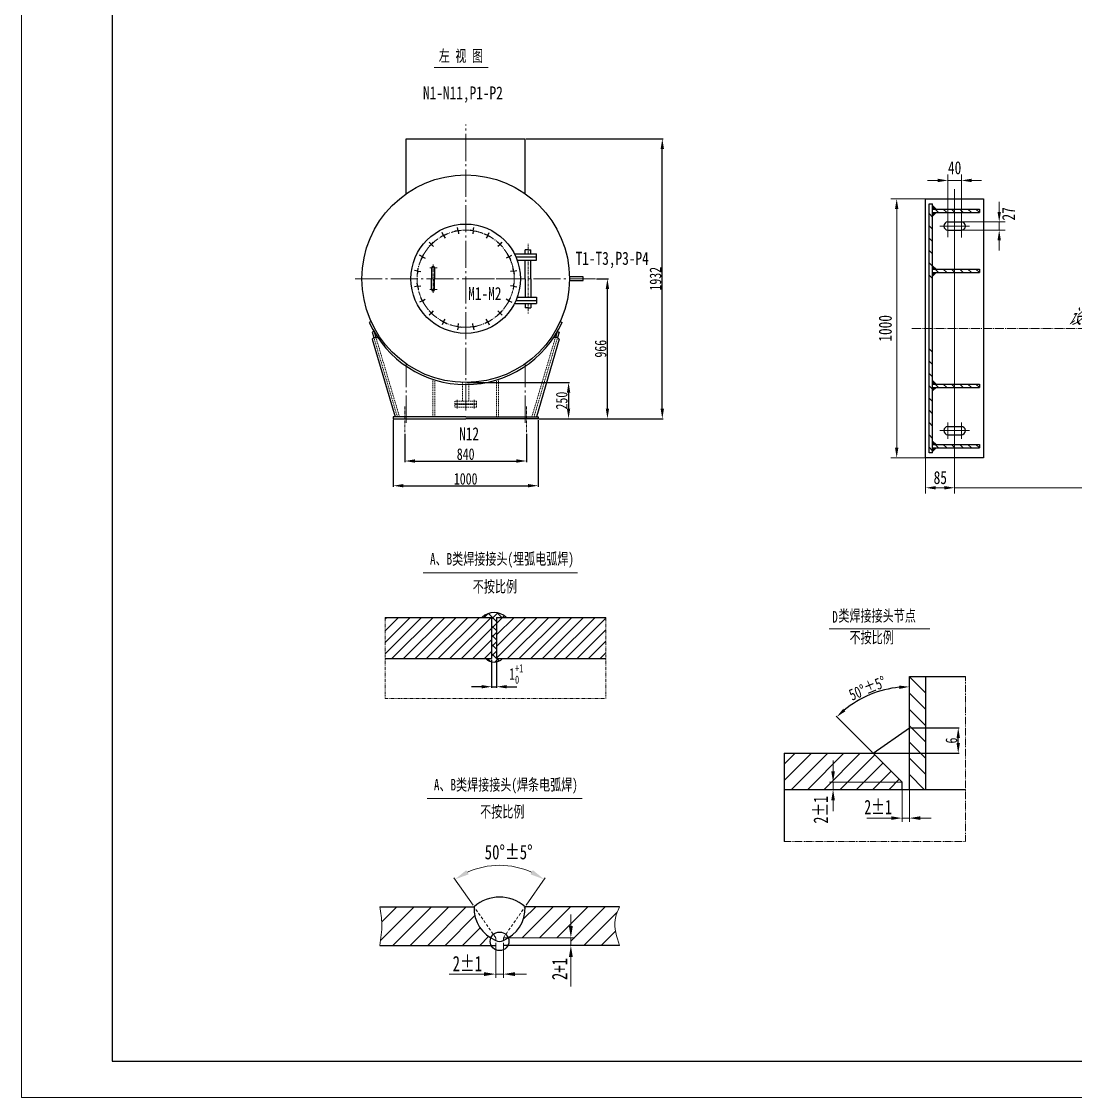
# Model space of a CAD drawing. Header units: millimetres. Extents: x -6371 to 285845, y -148652 to 1396.
# Drawn here: x 264820 to 272091, y -148652 to -141227 of the extents above; entities that cross this region are included whole.
import ezdxf
from ezdxf.enums import TextEntityAlignment as Align

# ---------------------------------------------------------------- set-up
doc = ezdxf.new("R2010")
doc.units = ezdxf.units.MM
doc.header["$LTSCALE"] = 25
doc.header["$PDMODE"] = 1
for name, pattern in [('JXX-L', [2.9499999999999997, 1.9, -0.25, 0.15, -0.25, 0.15, -0.25]), ('JXX-S', [1.7000000000000002, 0.9, -0.2, 0.1, -0.2, 0.1, -0.2]), ('XX-L', [1.25, 0.75, -0.5]), ('XX-S', [0.5, 0.3, -0.2]), ('ZXX-L', [3.28, 2.5, -0.3, 0.18, -0.3]), ('ZXX-S', [1.2699999999999998, 0.75, -0.2, 0.12, -0.2])]:
    doc.linetypes.add(name, pattern=pattern)
doc.layers.get('Defpoints').update_dxf_attribs({"linetype": 'CONTINUOUS'})
for name, color, linetype, lineweight in [('A 粗实线', 1, 'CONTINUOUS', 25), ('B 细实线', 7, 'CONTINUOUS', 15), ('C 文 字', 2, 'CONTINUOUS', 20), ('D 短中心线', 3, 'ZXX-S', 18), ('E 长中心线', 3, 'ZXX-L', 15), ('F 短虚线', 6, 'XX-S', 20), ('G 长虚线', 6, 'XX-L', 15), ('H 短双点线', 3, 'JXX-S', 18), ('I 长双点线', 3, 'JXX-L', 15), ('J 标注尺寸', 2, 'CONTINUOUS', 15)]:
    doc.layers.add(name, color=color, linetype=linetype, lineweight=lineweight)
doc.styles.add('HZTXT', font='SIMFANG.TTF', dxfattribs={"width": 0.75})
doc.styles.add('style2', font='SIMFANG.TTF', dxfattribs={"width": 0.7})
doc.styles.add('标题中文', font='SIMFANG.TTF', dxfattribs={"width": 0.7})
doc.dimstyles.new('通用标注4.0', dxfattribs={"dimtxt": 80, "dimasz": 70, "dimexe": 7, "dimexo": 7, "dimgap": 7, "dimtad": 1, "dimdec": 0, "dimzin": 0, "dimdsep": 46, "dimtxsty": 'HZTXT', "dimcen": 7, "dimadec": 0, "dimazin": 0, "dimtfac": 0.375, "dimtdec": 0, "dimtmove": 2, "dimatfit": 3, "dimfxl": 0, "dimtzin": 0, "dimarcsym": 0})

# ---------------------------------------------------------------- blocks, each defined once
blk = doc.blocks.new('*D77')
at = {"layer": 'Defpoints', "color": 0}
for p in [(267464.1347271001, -144065.9231439498), (268304.1347271001, -144065.9231439498), (268304.1347271001, -144259.7530007329)]:
    blk.add_point(p, dxfattribs=at)
at = {"layer": 'J 标注尺寸', "color": 0, "lineweight": -2}
for p, q in [((267464.1347271001, -144072.9231439498), (267464.1347271001, -144266.7530007329)), ((268304.1347271001, -144072.9231439498), (268304.1347271001, -144266.7530007329)), ((267534.1347271001, -144259.7530007329), (268234.1347271001, -144259.7530007329))]:
    blk.add_line(p, q, dxfattribs=at)
at = {"layer": 'J 标注尺寸', "color": 0}
for points in [[(267534.1347271001, -144248.0863340662), (267534.1347271001, -144271.4196673995), (267464.1347271001, -144259.7530007329)], [(268234.1347271001, -144248.0863340662), (268234.1347271001, -144271.4196673995), (268304.1347271001, -144259.7530007329)]]:
    blk.add_solid(points, dxfattribs=at)
at = {"layer": 'J 标注尺寸', "color": 0, "insert": (267884.1347271001, -144212.7530007329), "char_height": 80, "attachment_point": 5, "style": 'HZTXT'}
blk.add_mtext('840', dxfattribs=at)
blk = doc.blocks.new('*D78')
at = {"layer": 'Defpoints', "color": 0}
for p in [(267384.1347271001, -143967.9231439498), (268384.1347271001, -143967.9231439498), (268384.1347271001, -144430.2845595652)]:
    blk.add_point(p, dxfattribs=at)
at = {"layer": 'J 标注尺寸', "color": 0, "lineweight": -2}
for p, q in [((267384.1347271001, -143974.9231439498), (267384.1347271001, -144437.2845595652)), ((268384.1347271001, -143974.9231439498), (268384.1347271001, -144437.2845595652)), ((267454.1347271001, -144430.2845595652), (268314.1347271001, -144430.2845595652))]:
    blk.add_line(p, q, dxfattribs=at)
at = {"layer": 'J 标注尺寸', "color": 0}
for points in [[(267454.1347271001, -144418.6178928985), (267454.1347271001, -144441.9512262318), (267384.1347271001, -144430.2845595652)], [(268314.1347271001, -144418.6178928985), (268314.1347271001, -144441.9512262318), (268384.1347271001, -144430.2845595652)]]:
    blk.add_solid(points, dxfattribs=at)
at = {"layer": 'J 标注尺寸', "color": 0, "insert": (267884.1347271001, -144383.2845595652), "char_height": 80, "attachment_point": 5, "style": 'HZTXT'}
blk.add_mtext('1000', dxfattribs=at)
blk = doc.blocks.new('*D79')
at = {"layer": 'Defpoints', "color": 0}
for p in [(267884.1347271001, -143717.9231439498), (268384.1347271001, -143967.9231439498), (268593.9686792525, -143967.9231439498)]:
    blk.add_point(p, dxfattribs=at)
at = {"layer": 'J 标注尺寸', "color": 0, "lineweight": -2}
for p, q in [((267891.1347271001, -143717.9231439498), (268600.9686792525, -143717.9231439498)), ((268593.9686792525, -143787.9231439498), (268593.9686792525, -143897.9231439498)), ((268391.1347271001, -143967.9231439498), (268600.9686792525, -143967.9231439498))]:
    blk.add_line(p, q, dxfattribs=at)
at = {"layer": 'J 标注尺寸', "color": 0}
for points in [[(268582.3020125859, -143787.9231439498), (268605.6353459192, -143787.9231439498), (268593.9686792525, -143717.9231439498)], [(268582.3020125859, -143897.9231439498), (268605.6353459192, -143897.9231439498), (268593.9686792525, -143967.9231439498)]]:
    blk.add_solid(points, dxfattribs=at)
at = {"layer": 'J 标注尺寸', "color": 0, "insert": (268546.9686792526, -143842.9231439498), "char_height": 80, "attachment_point": 5, "rotation": 90, "style": 'HZTXT'}
blk.add_mtext('250', dxfattribs=at)
blk = doc.blocks.new('*D81')
at = {"layer": 'Defpoints', "color": 0}
for p in [(268779.1347271001, -143001.9231439498), (268862.0997974405, -143001.9231439498), (268387.1347271001, -143967.9231439498)]:
    blk.add_point(p, dxfattribs=at)
at = {"layer": 'J 标注尺寸', "color": 0, "lineweight": -2}
for p, q in [((268786.1347271001, -143001.9231439498), (268869.0997974405, -143001.9231439498)), ((268862.0997974405, -143897.9231439498), (268862.0997974405, -143071.9231439498)), ((268394.1347271001, -143967.9231439498), (268869.0997974405, -143967.9231439498))]:
    blk.add_line(p, q, dxfattribs=at)
at = {"layer": 'J 标注尺寸', "color": 0}
for points in [[(268850.4331307738, -143071.9231439498), (268873.7664641071, -143071.9231439498), (268862.0997974405, -143001.9231439498)], [(268850.4331307738, -143897.9231439498), (268873.7664641071, -143897.9231439498), (268862.0997974405, -143967.9231439498)]]:
    blk.add_solid(points, dxfattribs=at)
at = {"layer": 'J 标注尺寸', "color": 0, "insert": (268815.0997974405, -143484.9231439498), "char_height": 80, "attachment_point": 5, "rotation": 90, "style": 'HZTXT'}
blk.add_mtext('966', dxfattribs=at)
blk = doc.blocks.new('*D96')
at = {"layer": 'Defpoints', "color": 0}
for p in [(268294.1347271001, -142035.9231439498), (269240.6978207554, -142035.9231439498), (268384.1347271001, -143967.9231439498)]:
    blk.add_point(p, dxfattribs=at)
at = {"layer": 'J 标注尺寸', "color": 0, "lineweight": -2}
for p, q in [((268301.1347271001, -142035.9231439498), (269247.6978207554, -142035.9231439498)), ((269240.6978207554, -143897.9231439498), (269240.6978207554, -142105.9231439498)), ((268391.1347271001, -143967.9231439498), (269247.6978207554, -143967.9231439498))]:
    blk.add_line(p, q, dxfattribs=at)
at = {"layer": 'J 标注尺寸', "color": 0}
for points in [[(269229.0311540887, -142105.9231439498), (269252.3644874221, -142105.9231439498), (269240.6978207554, -142035.9231439498)], [(269229.0311540887, -143897.9231439498), (269252.3644874221, -143897.9231439498), (269240.6978207554, -143967.9231439498)]]:
    blk.add_solid(points, dxfattribs=at)
at = {"layer": 'J 标注尺寸', "color": 0, "insert": (269193.6978207555, -143001.9231439497), "char_height": 80, "attachment_point": 5, "rotation": 90, "style": 'HZTXT'}
blk.add_mtext('1932', dxfattribs=at)
blk = doc.blocks.new('*D106')
at = {"layer": 'Defpoints', "color": 0}
for p in [(270945.4683177908, -146101.3724381202), (271282.4931117611, -146101.3724381202), (270695.4683177776, -146276.4243226819)]:
    blk.add_point(p, dxfattribs=at)
at = {"layer": 'J 标注尺寸', "color": 0, "lineweight": -2}
for p, q in [((270952.4683177908, -146101.3724381202), (271289.4931117611, -146101.3724381202)), ((271282.4931117611, -146206.4243226819), (271282.4931117611, -146171.3724381202)), ((270702.4683177776, -146276.4243226819), (271289.4931117611, -146276.4243226819))]:
    blk.add_line(p, q, dxfattribs=at)
at = {"layer": 'J 标注尺寸', "color": 0}
for points in [[(271270.8264450944, -146171.3724381202), (271294.1597784278, -146171.3724381202), (271282.4931117611, -146101.3724381202)], [(271270.8264450944, -146206.4243226819), (271294.1597784278, -146206.4243226819), (271282.4931117611, -146276.4243226819)]]:
    blk.add_solid(points, dxfattribs=at)
at = {"layer": 'J 标注尺寸', "color": 0, "insert": (271235.4931117612, -146188.898380401), "char_height": 80, "attachment_point": 5, "rotation": 90, "style": 'HZTXT'}
blk.add_mtext('6', dxfattribs=at)
blk = doc.blocks.new('*D107')
at = {"layer": 'Defpoints', "color": 0}
for p in [(270762.0435023224, -145841.873591998), (270945.4683177908, -145861.3221196351), (270695.4683177776, -146276.4243226819), (270895.4683177882, -146476.4243226925), (270945.4683177908, -146526.4243226952)]:
    blk.add_point(p, dxfattribs=at)
at = {"layer": 'J 标注尺寸', "color": 0, "lineweight": -2}
for p, q in [((270945.4683177908, -145854.3221196352), (270945.4683177908, -145810.7252569221)), ((270690.5185703093, -146271.4745752136), (270439.3926550938, -146020.3486599982))]:
    blk.add_line(p, q, dxfattribs=at)
blk.add_arc((270945.4683177908, -146526.4243226952), 708.6990657730685, 95.66155213860209, 129.3384478613986, dxfattribs=at)
at = {"layer": 'J 标注尺寸', "color": 0}
for points in [[(270874.9775619236, -145809.529865023), (270876.1299081113, -145832.8347259474), (270945.4683177908, -145817.7252569221)], [(270504.0560702512, -145986.9527557933), (270488.3918768604, -145969.6588987954), (270444.3424025621, -146025.2984074665)]]:
    blk.add_solid(points, dxfattribs=at)
at = {"layer": 'J 标注尺寸', "color": 0, "insert": (270656.2748054657, -145828.2494230895), "char_height": 80, "attachment_point": 5, "rotation": 22.500000000000004, "style": 'HZTXT'}
blk.add_mtext('{\\f仿宋_GB2312|b0|i0|c134|p49;50°±5°}', dxfattribs=at)
blk = doc.blocks.new('*D108')
at = {"layer": 'Defpoints', "color": 0}
for p in [(268063.3403363957, -145623.6789377446), (268097.4736697306, -145623.6789377446), (268097.4736697306, -145817.3736497879)]:
    blk.add_point(p, dxfattribs=at)
at = {"layer": 'J 标注尺寸', "color": 0, "lineweight": -2}
for p, q in [((268063.3403363957, -145630.6789377446), (268063.3403363957, -145824.3736497879)), ((268097.4736697306, -145630.6789377446), (268097.4736697306, -145824.3736497879)), ((267993.3403363957, -145817.3736497879), (267923.3403363957, -145817.3736497879)), ((268063.3403363957, -145817.3736497879), (268097.4736697306, -145817.3736497879)), ((268167.4736697306, -145817.3736497879), (268237.4736697306, -145817.3736497879))]:
    blk.add_line(p, q, dxfattribs=at)
at = {"layer": 'J 标注尺寸', "color": 0}
for points in [[(267993.3403363957, -145805.7069831212), (267993.3403363957, -145829.0403164545), (268063.3403363957, -145817.3736497879)], [(268167.4736697306, -145805.7069831212), (268167.4736697306, -145829.0403164545), (268097.4736697306, -145817.3736497879)]]:
    blk.add_solid(points, dxfattribs=at)
at = {"layer": 'J 标注尺寸', "color": 0, "insert": (268232.6245841553, -145729.3342091891), "char_height": 80, "attachment_point": 5, "style": 'HZTXT'}
blk.add_mtext('\\A1;1{\\H0.7x;\\S+1^ 0;}', dxfattribs=at)

msp = doc.modelspace()

# ---------------------------------------------------------------- hatches: boundary and pattern name
at = {"layer": 'B 细实线'}
h = msp.add_hatch(dxfattribs=at)
h.set_pattern_fill('ANSI37', color=256, scale=14.22222222289247, style=0)
h.set_pattern_definition([(45, (232215.2997904322, -141350.35767688), (-31.92979954308395, 31.92979954308397), []), (135, (232215.2997904322, -141350.35767688), (-31.92979954308397, -31.92979954308395), [])])
h.paths.add_polyline_path([(268097.4736697306, -145339.2344932868), (268162.8618080723, -145339.2344932868, 0.4139641508006465), (267997.9521980544, -145339.2344932868), (268063.3403363957, -145339.2344932868), (268063.3403363957, -145623.6789377446), (268022.1308515949, -145623.6789377446, 0.4032903757091589), (268138.6831545314, -145623.6789377446), (268097.4736697306, -145623.6789377446)])
h = msp.add_hatch(dxfattribs=at)
h.set_pattern_fill('ANSI31', color=256, scale=17.77777777861559, style=0)
h.set_pattern_definition([(45, (232215.2997904322, -141350.35767688), (-39.91224942885495, 39.91224942885495), [])])
h.paths.add_polyline_path([(268063.3403363957, -145623.6789377446), (268063.3403363957, -145339.2344932868), (267327.5824225891, -145339.2344932868), (267327.5824225891, -145623.6789377446)])
h.paths.add_polyline_path([(268097.4736697306, -145339.2344932868), (268097.4736697306, -145623.6789377446), (268852.0534184672, -145623.6789377446), (268852.0534184672, -145339.2344932868)])
at = {"layer": 'J 标注尺寸'}
h = msp.add_hatch(dxfattribs=at)
h.set_pattern_fill('ANSI31', color=256, scale=3.571428571617646, angle=90, style=0)
h.set_pattern_definition([(135, (189823.7964341738, -266684.3995360992), (-56.12660075965361, -56.1266007596536), [])])
h.paths.add_polyline_path([(271057.9683177967, -145747.0189082615), (270945.4683177908, -145747.0189082615), (270945.4683177908, -146526.4243226952), (271057.9683177967, -146526.4243226952)])
h = msp.add_hatch(dxfattribs=at)
h.set_pattern_fill('ANSI31', color=256, scale=3.571428571617646, style=0)
h.set_pattern_definition([(45, (189823.7964341738, -266684.3995360992), (-56.1266007596536, 56.1266007596536), [])])
h.paths.add_polyline_path([(270082.0497908026, -146276.4243226819), (270082.0497908026, -146526.4243226952), (270419.1264518061, -146526.4243226952), (270419.1264518061, -146476.4243226925), (270895.4683177882, -146476.4243226925), (270695.4683177776, -146276.4243226819)])
h.paths.add_polyline_path([(270895.4683177882, -146526.4243226952), (270895.4683177882, -146476.4243226925), (270419.1264518061, -146476.4243226925), (270419.1264518061, -146526.4243226952)])
h = msp.add_hatch(dxfattribs=at)
h.set_pattern_fill('ANSI31', color=256, scale=4.166666666863446, style=0)
h.set_pattern_definition([(44.99999999999739, (186683.0267938385, -257398.2447455432), (-59.86837414328841, 59.86837414328298), [])])
edge = h.paths.add_edge_path()
edge.add_ellipse((268117.8843318556, -147574.4474725892), major_axis=(45.45044649188929, 45.45044649188932), ratio=0.9999999999999668, start_angle=134.999999999999, end_angle=161.1529425672962, ccw=False)
edge.add_ellipse((268117.8843318556, -147574.4474725892), major_axis=(-45.45044649188978, 45.45044649188978), ratio=0.9999999999999775, start_angle=23.989663141269887, end_angle=45.00000000000068, ccw=False)
edge.add_ellipse((268183.2984937672, -147344.884163468), major_axis=(170.8495369574676, 170.8495369574676), ratio=0.999999999999961, start_angle=132.919350547365, end_angle=193.7298607532764, ccw=False)
edge.add_line((267941.8400570292, -147336.1119411079), (267291.2176651498, -147336.1119411079))
edge.add_spline(control_points=[(267291.2176651498, -147336.1119411079), (267297.9543106588, -147376.2820569553), (267312.8356839693, -147465.0185785733), (267298.8643300384, -147554.050517243), (267291.2176651498, -147602.7786077872)], knot_values=[0, 0, 0, 0, 4.553085131909655, 10.0578484456397, 10.0578484456397, 10.0578484456397, 10.0578484456397], degree=3, periodic=0)
edge.add_line((267291.2176651498, -147602.7786077872), (268060.1882925546, -147602.7786077872))
edge = h.paths.add_edge_path()
edge.add_line((268609.839764447, -147549.4452744513), (268609.839764447, -147602.7786077872))
edge.add_line((268609.839764447, -147602.7786077872), (268636.5064311149, -147602.7786077872))
edge.add_line((268636.5064311151, -147602.7786077872), (268944.5509985613, -147602.7786077872))
edge.add_spline(control_points=[(268944.5509985613, -147602.7786077872), (268925.5237650365, -147542.9748855002), (268896.5383675105, -147451.872063761), (268932.27380471, -147365.7126823076), (268944.5509985613, -147336.1119411079)], knot_values=[0, 0, 0, 0, 6.737565344485811, 10.26376270678672, 10.26376270678672, 10.26376270678672, 10.26376270678672], degree=3, periodic=0)
edge.add_line((268944.5509985613, -147336.1119411079), (268293.928606682, -147336.1119411079))
edge.add_ellipse((268052.4701699437, -147344.884163468), major_axis=(170.8495369574706, 170.8495369574706), ratio=0.9999999999999718, start_angle=257.1528708974329, end_angle=317.0806494526331, ccw=False)
edge.add_line((268181.0543074973, -147549.4452744513), (268609.8397644471, -147549.4452744513))

# ---------------------------------------------------------------- linework, layer by layer
at = {"layer": 'A 粗实线'}
for p, q in [((267474.1347271001, -142414.9342173081), (267474.1347271001, -142035.9231439498)), ((267474.1347271001, -142035.9231439498), (268294.1347271001, -142035.9231439498)), ((268294.1347271001, -142414.9342173081), (268294.1347271001, -142035.9231439498)), ((271057.7588607909, -144237.8551950594), (271057.7588607909, -142450.6462590592)), ((271057.7588607909, -142450.6462590592), (271457.7608607908, -142450.6462590592)), ((271457.7608607908, -142450.6462590592), (271457.7608607908, -144237.8551950594)), ((271081.2884706259, -144202.5609267919), (271081.2884706259, -142485.940576155)), ((271081.2884706259, -142485.940576155), (271105.2884706259, -142485.940576155)), ((271105.2884706259, -144202.5609267919), (271105.2884706259, -142485.940576155)), ((271105.2884706259, -142497.2348932508), (271129.2884706257, -142521.2348932507)), ((271105.2884706259, -142503.2348932508), (271123.2884706257, -142521.2348932507)), ((271105.2884706259, -142509.2348932507), (271117.2884706259, -142521.2348932507)), ((271105.2884706259, -142515.2348932508), (271111.2884706259, -142521.2348932507)), ((271105.2884706259, -142521.2348932507), (271429.5253680517, -142521.2348932507)), ((271105.2884706259, -142545.2348932508), (271429.5253680517, -142545.2348932508)), ((271105.2884706259, -142569.2348932507), (271129.2884706257, -142545.2348932508)), ((271105.2884706259, -142551.2348932507), (271111.2884706259, -142545.2348932508)), ((271105.2884706259, -142557.2348932508), (271117.2884706259, -142545.2348932508)), ((271105.2884706259, -142563.2348932508), (271123.2884706257, -142545.2348932508)), ((271429.5253680517, -142521.2348932507), (271429.5253680517, -142545.2348932508)), ((271211.3596287908, -142610.41170632), (271304.1600927909, -142610.41170632)), ((267732.0479096874, -142703.4359583467), (267712.5402935718, -142713.3755852165)), ((267732.0479096874, -142703.4359583467), (267722.1082828176, -142683.9283422311)), ((267732.0479096874, -142703.4359583467), (267751.5555258029, -142693.4963314768)), ((267732.0479096874, -142703.4359583467), (267741.9875365572, -142722.9435744622)), ((267831.7291813117, -142671.0475498504), (267810.1048222671, -142674.4725118551)), ((267831.7291813117, -142671.0475498504), (267828.304219307, -142649.4231908058)), ((267831.7291813117, -142671.0475498504), (267853.3535403563, -142667.6225878458)), ((267831.7291813117, -142671.0475498504), (267835.1541433163, -142692.671908895)), ((267936.5402728886, -142671.0475498504), (267914.915913844, -142667.6225878458)), ((267936.5402728886, -142671.0475498504), (267933.115310884, -142692.671908895)), ((267936.5402728886, -142671.0475498504), (267939.9652348933, -142649.4231908058)), ((267936.5402728886, -142671.0475498504), (267958.1646319332, -142674.4725118551)), ((268036.2215445129, -142703.4359583467), (268016.7139283973, -142693.4963314768)), ((268036.2215445129, -142703.4359583467), (268026.2819176431, -142722.9435744622)), ((268036.2215445129, -142703.4359583467), (268046.1611713827, -142683.9283422311)), ((268036.2215445129, -142703.4359583467), (268055.7291606285, -142713.3755852165)), ((271211.3596287908, -142666.8826917985), (271304.1600927909, -142666.8826917985)), ((267647.2539554026, -142765.0423722523), (267631.7726235991, -142749.5610404488)), ((267647.2539554026, -142765.0423722523), (267631.7726235991, -142780.5237040558)), ((267647.2539554026, -142765.0423722523), (267662.7352872062, -142749.5610404488)), ((267647.2539554026, -142765.0423722523), (267662.7352872062, -142780.5237040558)), ((268121.0154987976, -142765.0423722523), (268105.5341669941, -142749.5610404488)), ((268121.0154987976, -142765.0423722523), (268105.5341669941, -142780.5237040558)), ((268121.0154987976, -142765.0423722523), (268136.4968306012, -142749.5610404488)), ((268121.0154987976, -142765.0423722523), (268136.4968306012, -142780.5237040558)), ((267585.6475414971, -142849.836326537), (267566.1399253815, -142839.8966996672)), ((267585.6475414971, -142849.836326537), (267575.7079146272, -142869.3439426526)), ((267585.6475414971, -142849.836326537), (267595.5871683669, -142830.3287104215)), ((267585.6475414971, -142849.836326537), (267605.1551576126, -142859.7759534069)), ((268182.6219127032, -142849.836326537), (268163.1142965877, -142859.7759534069)), ((268182.6219127032, -142849.836326537), (268172.6822858334, -142830.3287104215)), ((268182.6219127032, -142849.836326537), (268202.1295288188, -142839.8966996672)), ((268182.6219127032, -142849.836326537), (268192.5615395731, -142869.3439426526)), ((268220.1737873298, -142829.9231439498), (268372.1347271001, -142829.9231439498)), ((268230.5539095944, -142851.9231439498), (268372.1347271001, -142851.9231439498)), ((268294.1347271001, -142829.9231439498), (268294.1347271001, -142802.0449131361)), ((268314.1347271001, -142802.0449131361), (268294.1347271001, -142802.0449131361)), ((268314.1347271001, -142802.0449131361), (268334.1347271001, -142802.0449131361)), ((268334.1347271001, -142829.9231439498), (268334.1347271001, -142802.0449131361)), ((268372.1347271001, -142873.9231439498), (268372.1347271001, -142829.9231439498)), ((267553.2591330008, -142949.5175981613), (267556.6840950054, -142927.8932391167)), ((267649.1347271001, -142926.9231439498), (267649.1347271001, -143001.9231439498)), ((267669.1347271001, -142926.9231439498), (267669.1347271001, -143001.9231439498)), ((268215.0103211995, -142949.5175981613), (268211.5853591948, -142927.8932391167)), ((268239.271672517, -142873.9231439498), (268372.1347271001, -142873.9231439498)), ((268294.1347271001, -143001.9231439498), (268294.1347271001, -142873.9231439498)), ((268334.1347271001, -143001.9231439498), (268334.1347271001, -142873.9231439498)), ((271105.2884706259, -142911.8721826765), (271129.2884706257, -142935.8721826766)), ((271105.2884706259, -142917.8721826765), (271123.2884706257, -142935.8721826766)), ((271105.2884706259, -142923.8721826766), (271117.2884706259, -142935.8721826766)), ((271105.2884706259, -142929.8721826765), (271111.2884706259, -142935.8721826766)), ((267553.2591330008, -142949.5175981613), (267531.6347739562, -142946.0926361567)), ((267553.2591330008, -142949.5175981613), (267549.8341709962, -142971.1419572059)), ((267553.2591330008, -142949.5175981613), (267574.8834920454, -142952.942560166)), ((267649.1347271001, -143076.9231439498), (267649.1347271001, -143001.9231439498)), ((267669.1347271001, -143076.9231439498), (267669.1347271001, -143001.9231439498)), ((268215.0103211995, -142949.5175981613), (268193.3859621549, -142952.942560166)), ((268215.0103211995, -142949.5175981613), (268236.6346802441, -142946.0926361567)), ((268215.0103211995, -142949.5175981613), (268218.4352832041, -142971.1419572059)), ((268294.1347271001, -143001.9231439498), (268294.1347271001, -143129.9231439498)), ((268334.1347271001, -143001.9231439498), (268334.1347271001, -143129.9231439498)), ((271105.2884706259, -142935.8721826766), (271429.5253680517, -142935.8721826766)), ((271105.2884706259, -142959.8721826765), (271429.5253680517, -142959.8721826765)), ((271105.2884706259, -142983.8721826766), (271129.2884706257, -142959.8721826765)), ((271105.2884706259, -142977.8721826765), (271123.2884706257, -142959.8721826765)), ((271105.2884706259, -142971.8721826765), (271117.2884706259, -142959.8721826765)), ((271105.2884706259, -142965.8721826766), (271111.2884706259, -142959.8721826765)), ((271429.5253680517, -142935.8721826766), (271429.5253680517, -142959.8721826765)), ((267553.2591330008, -143054.3286897383), (267531.6347739562, -143057.7536517429)), ((267553.2591330008, -143054.3286897383), (267549.8341709962, -143032.7043306937)), ((267553.2591330008, -143054.3286897383), (267574.8834920454, -143050.9037277336)), ((267553.2591330008, -143054.3286897383), (267556.6840950054, -143075.9530487829)), ((268215.0103211995, -143054.3286897383), (268193.3859621549, -143050.9037277336)), ((268215.0103211995, -143054.3286897383), (268211.5853591948, -143075.9530487829)), ((268215.0103211995, -143054.3286897383), (268218.4352832041, -143032.7043306937)), ((268215.0103211995, -143054.3286897383), (268236.6346802441, -143057.7536517429)), ((267585.6475414971, -143154.0099613625), (267575.7079146272, -143134.502345247)), ((267585.6475414971, -143154.0099613625), (267605.1551576126, -143144.0703344927)), ((268182.6219127032, -143154.0099613625), (268163.1142965877, -143144.0703344927)), ((268182.6219127032, -143154.0099613625), (268192.5615395731, -143134.502345247)), ((268230.5539095944, -143151.9231439498), (268372.1347271001, -143151.9231439498)), ((268239.271672517, -143129.9231439498), (268372.1347271001, -143129.9231439498)), ((268372.1347271001, -143129.9231439498), (268372.1347271001, -143173.9231439498)), ((267585.6475414971, -143154.0099613625), (267566.1399253815, -143163.9495882324)), ((267585.6475414971, -143154.0099613625), (267595.5871683669, -143173.5175774781)), ((267647.2539554026, -143238.8039156473), (267631.7726235991, -143223.3225838438)), ((267647.2539554026, -143238.8039156473), (267662.7352872062, -143223.3225838438)), ((268121.0154987976, -143238.8039156473), (268105.5341669941, -143223.3225838438)), ((268121.0154987976, -143238.8039156473), (268136.4968306012, -143223.3225838438)), ((268182.6219127032, -143154.0099613625), (268172.6822858334, -143173.5175774781)), ((268182.6219127032, -143154.0099613625), (268202.1295288188, -143163.9495882324)), ((268220.1737873298, -143173.9231439498), (268372.1347271001, -143173.9231439498)), ((268294.1347271001, -143173.9231439498), (268294.1347271001, -143201.8013747635)), ((268314.1347271001, -143201.8013747635), (268294.1347271001, -143201.8013747635)), ((268314.1347271001, -143201.8013747635), (268334.1347271001, -143201.8013747635)), ((268334.1347271001, -143173.9231439498), (268334.1347271001, -143201.8013747635)), ((267231.9919663408, -143297.5002397965), (267219.2405715773, -143303.2796802181)), ((267647.2539554026, -143238.8039156473), (267631.7726235991, -143254.2852474508)), ((267647.2539554026, -143238.8039156473), (267662.7352872062, -143254.2852474508)), ((267732.0479096874, -143300.4103295529), (267712.5402935718, -143290.4707026831)), ((267732.0479096874, -143300.4103295529), (267722.1082828176, -143319.9179456685)), ((267732.0479096874, -143300.4103295529), (267741.9875365572, -143280.9027134374)), ((267732.0479096874, -143300.4103295529), (267751.5555258029, -143310.3499564227)), ((268036.2215445129, -143300.4103295529), (268016.7139283973, -143310.3499564227)), ((268036.2215445129, -143300.4103295529), (268026.2819176431, -143280.9027134374)), ((268036.2215445129, -143300.4103295529), (268055.7291606285, -143290.4707026831)), ((268036.2215445129, -143300.4103295529), (268046.1611713827, -143319.9179456685)), ((268121.0154987976, -143238.8039156473), (268105.5341669941, -143254.2852474508)), ((268121.0154987976, -143238.8039156473), (268136.4968306012, -143254.2852474508)), ((268536.2774878595, -143297.5002397965), (268549.028882623, -143303.2796802181)), ((267251.9361823375, -143366.9231439498), (267238.6266211103, -143371.2654451759)), ((267238.6266211103, -143371.2654451759), (267250.2368304577, -143406.8518276315)), ((267251.9361823375, -143366.9231439498), (267264.963086016, -143406.8518276315)), ((267831.7291813117, -143332.7987380492), (267810.1048222671, -143329.3737760445)), ((267831.7291813117, -143332.7987380492), (267828.304219307, -143354.4230970938)), ((267831.7291813117, -143332.7987380492), (267835.1541433163, -143311.1743790046)), ((267831.7291813117, -143332.7987380492), (267853.3535403563, -143336.2237000538)), ((267936.5402728886, -143332.7987380492), (267914.9159138441, -143336.2237000538)), ((267936.5402728886, -143332.7987380492), (267933.115310884, -143311.1743790046)), ((267936.5402728886, -143332.7987380492), (267958.1646319332, -143329.3737760445)), ((267936.5402728886, -143332.7987380492), (267939.9652348933, -143354.4230970938)), ((268516.3332718628, -143366.9231439498), (268503.3063681843, -143406.8518276315)), ((268516.3332718628, -143366.9231439498), (268529.64283309, -143371.2654451759)), ((268529.64283309, -143371.2654451759), (268518.0326237426, -143406.8518276315)), ((267250.2368304577, -143406.8518276315), (267238.3400688239, -143418.7485892653)), ((267238.3400688239, -143418.7485892653), (267396.6303405867, -143953.9231439498)), ((267250.2368304577, -143406.8518276315), (267276.7363725322, -143406.8518276315)), ((268529.9293853763, -143418.7485892653), (268371.6391136136, -143953.9231439498)), ((268518.0326237426, -143406.8518276315), (268491.5330816681, -143406.8518276315)), ((268518.0326237426, -143406.8518276315), (268529.9293853763, -143418.7485892653)), ((271105.2884706259, -143704.6292226138), (271129.2884706257, -143728.6292226138)), ((271105.2884706259, -143710.6292226138), (271123.2884706257, -143728.6292226138)), ((271105.2884706259, -143716.6292226137), (271117.2884706259, -143728.6292226138)), ((271105.2884706259, -143722.6292226138), (271111.2884706259, -143728.6292226138)), ((271105.2884706259, -143728.6292226138), (271429.5253680517, -143728.6292226138)), ((271429.5253680517, -143728.6292226138), (271429.5253680517, -143752.6292226138)), ((271105.2884706259, -143752.6292226138), (271429.5253680517, -143752.6292226138)), ((271105.2884706259, -143776.6292226137), (271129.2884706257, -143752.6292226138)), ((271105.2884706259, -143770.6292226138), (271123.2884706257, -143752.6292226138)), ((271105.2884706259, -143764.6292226138), (271117.2884706259, -143752.6292226138)), ((271105.2884706259, -143758.6292226138), (271111.2884706259, -143752.6292226138)), ((267928.1347271001, -143864.9231439497), (267928.1347271001, -143867.9231439497)), ((267884.1347271001, -143953.9231439498), (267384.1347271001, -143953.9231439498)), ((267384.1347271001, -143953.9231439498), (267384.1347271001, -143967.9231439498)), ((267384.1347271001, -143967.9231439498), (267884.1347271001, -143967.9231439498)), ((267884.1347271001, -143953.9231439498), (268384.1347271001, -143953.9231439498)), ((268384.1347271001, -143967.9231439498), (267884.1347271001, -143967.9231439498)), ((268384.1347271001, -143953.9231439498), (268384.1347271001, -143967.9231439498)), ((271211.3596287908, -144021.6188599768), (271304.1600927909, -144021.6188599768)), ((271211.3596287908, -144078.0896501418), (271304.1600927909, -144078.0896501418)), ((271105.2884706259, -144121.8548438878), (271129.2884706257, -144145.8548438876)), ((271105.2884706259, -144127.8548438876), (271123.2884706257, -144145.8548438876)), ((271105.2884706259, -144133.8548438876), (271117.2884706259, -144145.8548438876)), ((271105.2884706259, -144139.8548438878), (271111.2884706259, -144145.8548438876)), ((271105.2884706259, -144145.8548438876), (271429.5253680517, -144145.8548438876)), ((271105.2884706259, -144169.8548438878), (271429.5253680517, -144169.8548438878)), ((271105.2884706259, -144193.8548438876), (271129.2884706257, -144169.8548438878)), ((271105.2884706259, -144187.8548438876), (271123.2884706257, -144169.8548438878)), ((271105.2884706259, -144181.8548438878), (271117.2884706259, -144169.8548438878)), ((271105.2884706259, -144175.8548438876), (271111.2884706259, -144169.8548438878)), ((271429.5253680517, -144145.8548438876), (271429.5253680517, -144169.8548438878)), ((271457.7608607908, -144237.8551950594), (271057.7588607909, -144237.8551950594)), ((271105.2884706259, -144202.5609267919), (271081.2884706259, -144202.5609267919)), ((267327.5824225891, -145339.2344932868), (268063.3403363957, -145339.2344932868)), ((268063.3403363957, -145339.2344932868), (268063.3403363957, -145623.6789377446)), ((268097.4736697306, -145339.2344932868), (268852.053418467, -145339.2344932868)), ((268097.4736697306, -145339.2344932868), (268097.4736697306, -145623.6789377446)), ((267327.5824225891, -145623.6789377446), (268063.3403363957, -145623.6789377446)), ((268097.4736697306, -145623.6789377446), (268852.053418467, -145623.6789377446)), ((270945.4683177908, -145747.0189082615), (271332.0547953725, -145747.0189082615)), ((270945.4683177908, -146526.4243226952), (270945.4683177908, -145747.0189082615)), ((271057.9683177967, -146526.4243226952), (271057.9683177967, -145747.0189082615)), ((270695.4683177776, -146276.4243226819), (270945.4683177908, -146101.3724381202)), ((270082.0497908026, -146276.4243226819), (270082.0497908026, -146885.9474052711)), ((270082.0497908026, -146276.4243226819), (270695.4683177776, -146276.4243226819)), ((270895.468317788, -146476.4243226925), (270695.4683177776, -146276.4243226819)), ((270895.468317788, -146526.4243226952), (270895.468317788, -146476.4243226925)), ((270082.0497908026, -146526.4243226952), (270945.4683177908, -146526.4243226952)), ((270945.4683177908, -146526.4243226952), (271332.0547953725, -146526.4243226952)), ((267291.2176651497, -147336.111941108), (267941.8400570289, -147336.111941108)), ((268944.5509985611, -147336.111941108), (268293.9286066818, -147336.111941108)), ((267291.2176651497, -147602.7786077872), (268091.2176651875, -147602.7786077872)), ((268944.5509985611, -147602.7786077872), (268144.5509985234, -147602.7786077872))]:
    msp.add_line(p, q, dxfattribs=at)
at = {"layer": 'A 粗实线', "color": 5}
msp.add_lwpolyline([(265444.6125622056, -148401.9368192211), (285594.6125622056, -148401.9368192211), (285594.6125622056, -134051.9368192211), (265444.6125622056, -134051.9368192211)], close=True, dxfattribs=at)
at = {"layer": 'A 粗实线'}
msp.add_lwpolyline([(268600.1347271001, -143014.1988624667), (268694.1139479849, -143014.1988624667), (268694.1139479849, -142989.6474254329), (268600.1347271001, -142989.6474254329)], close=True, dxfattribs=at)
for radius in [716, 377.4999999999986]:
    msp.add_circle((267884.1347271001, -143001.9231439498), radius, dxfattribs=at)
for centre, radius, start, end in [((271211.3596287908, -142638.6471990594), 28.23543475556946, 90, 270), ((271304.1600927909, -142638.6471990594), 28.23543475556946, 270, 90), ((267659.1347271001, -142926.9231439498), 10, 0, 180), ((267659.1347271001, -143076.9231439498), 10, 180, 0), ((267884.1347271001, -143001.9231439498), 730.0000000000036, 204.3819284898781, 270), ((267884.1347271001, -143001.9231439498), 730.0000000000035, 270, 335.6180715101219), ((271211.3596287908, -144049.8542550593), 28.23543475556946, 90, 270), ((271304.1600927909, -144049.8542550593), 28.23543475556946, 270, 90), ((268080.4070030632, -145421.7595483293), 116.6583883774651, 45.02439710137926, 134.9756028986207), ((268080.4070030632, -145563.1791850913), 84.00196367381938, 226.0725077899328, 313.9274922100672)]:
    msp.add_arc(centre, radius, start, end, dxfattribs=at)
for centre, major_axis, ratio, start_param, end_param in [((268117.8843318556, -147533.3667229166), (186.9505758824185, 186.9505758824185), 1, 0.05675804782506155, 1.514038278969835), ((268183.2984937672, -147344.884163468), (-170.8495369574707, 170.8495369574707), 0.9999999999999628, 0.7490839798699334, 1.965207304896689), ((268052.4701699437, -147344.884163468), (170.8495369574708, 170.8495369574707), 0.9999999999999628, 4.317978002282898, 5.534101327309653), ((268117.8843318556, -147574.4474725892), (45.45044649189034, 45.45044649189034), 0.9999999999999692, 5.497787143782123, 11.78097245096171), ((268117.8843318556, -147513.8213168902), (42.86916581204468, 42.86916581204468), 1, 3.471554545102411, 4.382427088872072)]:
    msp.add_ellipse(centre, major_axis=major_axis, ratio=ratio, start_param=start_param, end_param=end_param, dxfattribs=at)
at = {"layer": 'B 细实线'}
for p, q in [((267667.5256556212, -141544.0489820759), (268039.5964704289, -141544.0489820759)), ((271141.3592787907, -142323.5834891754), (271071.3589287908, -142323.5834891754)), ((271211.3596287908, -142481.1144258466), (271211.3596287908, -142283.5832891754)), ((271304.1600927909, -142323.5834891754), (271211.3596287908, -142323.5834891754)), ((271304.1600927909, -142476.6769609206), (271304.1600927909, -142283.5832891754)), ((271374.160442791, -142323.5834891754), (271444.1607927909, -142323.5834891754)), ((271257.7598607909, -142382.7099492713), (271257.7598607909, -144321.0845520285)), ((271057.7588607909, -142450.6462590592), (270817.8619208087, -142450.6462590592)), ((271211.3596287908, -142715.7908718937), (271211.3596287908, -142481.1144258466)), ((271304.1600927909, -142717.9887686415), (271304.1600927909, -142476.6769609206)), ((271565.220858404, -142540.4113563202), (271565.220858404, -142470.4110063201)), ((270857.8621208089, -142520.6466090593), (270857.8621208089, -144167.8548450594)), ((271081.2884706259, -142552.0770396481), (271105.2884706259, -142576.0840123385)), ((271122.8982826814, -142521.2348932507), (271146.8913099911, -142545.2348932508)), ((271203.4515000759, -142545.2348932508), (271179.4589170458, -142521.2350885641)), ((271236.0193560965, -142521.2348932507), (271260.0121343816, -142545.2348932508)), ((271316.5725734323, -142545.2348932508), (271292.5797951474, -142521.2348932507)), ((271349.140234198, -142521.2350885641), (271373.1330661788, -142545.2348932508)), ((271404.7356047477, -142521.2350885641), (271428.7284367288, -142545.2348932508)), ((271304.1600927909, -142610.41170632), (271605.2210584041, -142610.41170632)), ((271565.220858404, -142610.41170632), (271565.220858404, -142666.8826917985)), ((271105.2884706259, -142660.9498663531), (271081.2884706259, -142636.9428936628)), ((271360.6308829561, -142638.6471990594), (271154.888838626, -142638.6471990594)), ((271304.1600927909, -142666.8826917985), (271605.2210584041, -142666.8826917985)), ((271081.2884706259, -142721.8087476774), (271105.2884706259, -142745.8159693925)), ((271565.220858404, -142736.8830417986), (271565.220858404, -142806.8833917986)), ((271105.2884706259, -142830.6816280936), (271081.2884706259, -142806.6744063788)), ((271081.2884706259, -142891.5402603932), (271105.2884706259, -142915.5474821083)), ((271105.2884706259, -143000.4133361229), (271081.2884706259, -142976.4061144081)), ((271122.8982826814, -142935.8721826766), (271146.8913099911, -142959.8721826765)), ((271203.4515000759, -142959.8721826765), (271179.4589170458, -142935.8723779901)), ((271236.0193560965, -142935.8721826766), (271260.0121343816, -142959.8721826765)), ((271316.5725734323, -142959.8721826765), (271292.5797951474, -142935.8721826766)), ((271349.140234198, -142935.8723779901), (271373.1330661788, -142959.8721826765)), ((271404.7356047477, -142935.8723779901), (271428.7284367288, -142959.8721826765)), ((271105.2884706259, -143509.6081672405), (271081.2884706259, -143485.6009455256)), ((271081.2884706259, -143570.4668971971), (271105.2884706259, -143594.4738698873)), ((271105.2884706259, -143679.3396261728), (271081.2884706259, -143655.3326535549)), ((271081.2884706259, -143740.1985075695), (271105.2884706259, -143764.2054801875)), ((271122.8982826814, -143728.6292226138), (271146.8913099911, -143752.6292226138)), ((271203.4515000759, -143752.6292226138), (271179.4589170458, -143728.6294179273)), ((271236.0193560965, -143728.6292226138), (271260.0121343816, -143752.6292226138)), ((271316.5725734323, -143752.6292226138), (271292.5797951474, -143728.6292226138)), ((271349.140234198, -143728.6294179273), (271373.1330661788, -143752.6292226138)), ((271404.7356047477, -143728.6294179273), (271428.7284367288, -143752.6292226138)), ((271105.2884706259, -143849.0712365455), (271081.2884706259, -143825.0642639275)), ((271081.2884706259, -143909.9301179422), (271105.2884706259, -143933.937339657)), ((271105.2884706259, -144018.8030960149), (271081.2884706259, -143994.7958743)), ((271211.3596287908, -144106.3251428812), (271211.3596287908, -143993.3833672375)), ((271304.1600927909, -144106.3251428812), (271304.1600927909, -143993.3833672375)), ((271081.2884706259, -144079.6617283146), (271105.2884706259, -144103.6685764216)), ((271360.6308829561, -144049.8542550593), (271154.888838626, -144049.8542550593)), ((271105.2884706259, -144188.5344572906), (271081.2884706259, -144164.5274846726)), ((271122.8982826814, -144145.8548438876), (271146.8913099911, -144169.8548438878)), ((271203.4515000759, -144169.8548438878), (271179.4589170458, -144145.8550392011)), ((271236.0193560965, -144145.8548438876), (271260.0121343816, -144169.8548438878)), ((271316.5725734323, -144169.8548438878), (271292.5797951474, -144145.8548438876)), ((271349.140234198, -144145.8550392011), (271373.1330661788, -144169.8548438878)), ((271404.7356047477, -144145.8550392011), (271428.7284367288, -144169.8548438878)), ((271057.7588607909, -144237.8551950594), (270817.8619208087, -144237.8551950594)), ((271057.7588607909, -144237.8551950594), (271057.7588607909, -144484.3763987734)), ((271257.7598607909, -144321.0845520285), (271257.7598607909, -144484.3763987734)), ((271257.7598607909, -144321.0845520285), (271257.7598607909, -144484.3763987734)), ((271187.759510791, -144444.3761987734), (271127.759210791, -144444.3761987734)), ((272984.8863630333, -144444.3761987734), (271257.7598607909, -144444.3761987734)), ((267591.4444997838, -145030.7459549121), (268654.7560216169, -145030.7459549121)), ((267618.2639205577, -146589.2288614747), (268688.9472329534, -146589.2288614747))]:
    msp.add_line(p, q, dxfattribs=at)
msp.add_lwpolyline([(264819.6125622056, -148651.9368192211), (285844.6125622056, -148651.9368192211), (285844.6125622056, -133801.9368192211), (264819.6125622056, -133801.9368192211)], close=True, dxfattribs=at)
for points in [[(271141.3592787907, -142311.9167641755), (271141.3592787907, -142335.2502141755), (271211.3596287908, -142323.5834891754)], [(271374.160442791, -142311.9167641755), (271374.160442791, -142335.2502141755), (271304.1600927909, -142323.5834891754)], [(270869.5288458088, -142520.6466090593), (270846.195395809, -142520.6466090593), (270857.8621208089, -142450.6462590592)], [(271576.8875834039, -142540.4113563202), (271553.5541334041, -142540.4113563202), (271565.220858404, -142610.41170632)], [(271576.8875834039, -142736.8830417986), (271553.5541334041, -142736.8830417986), (271565.220858404, -142666.8826917985)], [(270869.5288458088, -144167.8548450594), (270846.195395809, -144167.8548450594), (270857.8621208089, -144237.8551950594)], [(271127.759210791, -144432.7094737734), (271127.759210791, -144456.0429237733), (271057.7588607909, -144444.3761987734)], [(271187.759510791, -144432.7094737734), (271187.759510791, -144456.0429237733), (271257.7598607909, -144444.3761987734)], [(271187.759510791, -144432.7094737734), (271187.759510791, -144456.0429237733), (271257.7598607909, -144444.3761987734)]]:
    msp.add_solid(points, dxfattribs=at)
at = {"layer": 'D 短中心线'}
for p, q in [((268314.1347271001, -142829.9231439498), (268314.1347271001, -142761.5954323224)), ((268314.1347271001, -142829.9231439498), (268314.1347271001, -142798.9024344393)), ((267688.4173185631, -142926.9231439498), (267634.7374737531, -142926.9231439498)), ((267659.1347271001, -142904.8100833492), (267659.1347271001, -143099.6052877248)), ((268314.1347271001, -143001.9231439498), (268314.1347271001, -142873.9231439498)), ((268314.1347271001, -143001.9231439498), (268314.1347271001, -143129.9231439498)), ((267688.4173185631, -143076.9231439498), (267634.7374737531, -143076.9231439498)), ((268314.1347271001, -143173.9231439498), (268314.1347271001, -143242.2508555772)), ((268314.1347271001, -143173.9231439498), (268314.1347271001, -143204.9438534603)), ((267464.1347271001, -143883.9231439498), (267464.1347271001, -144065.9231439498)), ((267824.6347271001, -143837.9231439497), (267824.6347271001, -143897.9231439497)), ((267943.6347271001, -143837.9231439497), (267943.6347271001, -143897.9231439497)), ((268304.1347271001, -143883.9231439498), (268304.1347271001, -144065.9231439498))]:
    msp.add_line(p, q, dxfattribs=at)
at = {"layer": 'E 长中心线', "ltscale": 3}
for p, q in [((267884.1347271001, -143911.7028242745), (267884.1347271001, -141936.5305763074)), ((267121.2823162979, -143001.9231439498), (268779.1347271001, -143001.9231439498)), ((267884.1347271001, -143001.9231439498), (268287.0703020935, -143001.9231439498)), ((267474.1347271001, -143995.9231439498), (267474.1347271001, -143588.9120705915)), ((268294.1347271001, -143995.9231439498), (268294.1347271001, -143588.9120705915))]:
    msp.add_line(p, q, dxfattribs=at)
at = {"layer": 'E 长中心线'}
msp.add_line((270961.6497505805, -143344.2507270593), (275174.8084977188, -143344.2507270592), dxfattribs=at)
msp.add_circle((267884.1347271001, -143001.9231439498), 335, dxfattribs=at)
at = {"layer": 'F 短虚线'}
for p, q in [((267412.4084715419, -143953.9231439498), (267250.2368304577, -143406.8518276315)), ((267427.1347271001, -143953.9231439498), (267264.963086016, -143406.8518276315)), ((268341.1347271001, -143953.9231439498), (268503.3063681843, -143406.8518276315)), ((268355.8609826584, -143953.9231439498), (268518.0326237426, -143406.8518276315)), ((267657.1347271001, -143953.9231439498), (267657.1347271001, -143695.7321954906)), ((267671.1347271001, -143953.9231439498), (267671.1347271001, -143700.1573453464)), ((267861.6347271001, -143846.9231439497), (267861.6347271001, -143717.5695300931)), ((267906.6347271001, -143846.9231439497), (267906.6347271001, -143717.5695300931)), ((268097.1347271001, -143953.9231439498), (268097.1347271001, -143700.1573453464)), ((268111.1347271001, -143953.9231439498), (268111.1347271001, -143695.7321954906)), ((267809.1347271001, -143864.9231439497), (267809.1347271001, -143846.9231439497)), ((267959.1347271001, -143846.9231439497), (267809.1347271001, -143846.9231439497)), ((267959.1347271001, -143864.9231439497), (267809.1347271001, -143864.9231439497)), ((267959.1347271001, -143870.9231439497), (267809.1347271001, -143870.9231439497)), ((267809.1347271001, -143870.9231439497), (267809.1347271001, -143888.9231439497)), ((267959.1347271001, -143888.9231439497), (267809.1347271001, -143888.9231439497)), ((267840.1347271001, -143867.9231439497), (267840.1347271001, -143864.9231439497)), ((267928.1347271001, -143867.9231439497), (267840.1347271001, -143867.9231439497)), ((267959.1347271001, -143846.9231439497), (267959.1347271001, -143864.9231439497)), ((267959.1347271001, -143888.9231439497), (267959.1347271001, -143870.9231439497))]:
    msp.add_line(p, q, dxfattribs=at)
at = {"layer": 'G 长虚线'}
for p, q in [((268091.2176651875, -147549.4452744513), (267941.8400570289, -147336.111941108)), ((268144.5509985234, -147549.4452744513), (268293.9286066818, -147336.111941108)), ((268091.2176651875, -147602.7786077872), (268091.2176651875, -147549.4452744513)), ((268144.5509985234, -147602.7786077872), (268144.5509985234, -147549.4452744513))]:
    msp.add_line(p, q, dxfattribs=at)
at = {"layer": 'H 短双点线'}
for p, q in [((267327.5824225891, -145339.2344932868), (267327.5824225891, -145899.6063209776)), ((268852.053418467, -145339.2344932868), (268852.053418467, -145899.6063209776)), ((267327.5824225891, -145899.6063209776), (268852.053418467, -145899.6063209776))]:
    msp.add_line(p, q, dxfattribs=at)
at = {"layer": 'I 长双点线'}
for p, q in [((271332.0547953725, -146885.9474052711), (271332.0547953725, -145747.0189082615)), ((270082.0497908026, -146885.9474052711), (271332.0547953725, -146885.9474052711))]:
    msp.add_line(p, q, dxfattribs=at)
at = {"layer": 'J 标注尺寸'}
for p, q in [((270393.0807662187, -145416.9486849176), (271085.5336573503, -145416.9486849176)), ((270419.126451806, -146401.4243226885), (270419.126451806, -146326.4243226846)), ((270895.468317788, -146476.4243226925), (270394.1264518046, -146476.4243226925)), ((270419.126451806, -146476.4243226925), (270419.126451806, -146526.4243226952)), ((270895.468317788, -146526.4243226952), (270394.1264518046, -146526.4243226952)), ((270895.468317788, -146526.4243226952), (270895.468317788, -146749.0682570475)), ((270945.4683177908, -146526.4243226952), (270945.4683177908, -146749.0682570475)), ((270419.126451806, -146601.4243226991), (270419.126451806, -146676.4243227031)), ((270820.468317784, -146724.0682570461), (270652.0540248407, -146724.0682570461)), ((270945.4683177908, -146724.0682570461), (270895.468317788, -146724.0682570461)), ((271020.4683177947, -146724.0682570461), (271095.4683177986, -146724.0682570461)), ((267934.6703515743, -147325.8725405538), (267802.3558235641, -147136.9078111132)), ((268301.0983121365, -147325.8725405538), (268433.4128401467, -147136.9078111132)), ((268609.839764447, -147469.4452744476), (268609.839764447, -147389.4452744438)), ((268091.2176651875, -147602.7786077872), (268091.2176651875, -147827.3161274529)), ((268144.5509985234, -147549.4452744513), (268636.506431115, -147549.4452744513)), ((268144.5509985234, -147602.7786077872), (268636.506431115, -147602.7786077872)), ((268144.5509985234, -147602.7786077872), (268144.5509985234, -147827.3161274529)), ((268609.839764447, -147549.4452744513), (268609.839764447, -147602.7786077872)), ((268609.839764447, -147682.778607791), (268609.839764447, -147885.8197111507)), ((268011.2176651838, -147800.6494607849), (267770.1284184464, -147800.6494607849)), ((268144.5509985234, -147800.6494607849), (268091.2176651875, -147800.6494607849)), ((268224.5509985272, -147800.6494607849), (268304.5509985308, -147800.6494607849))]:
    msp.add_line(p, q, dxfattribs=at)
msp.add_arc((268117.8843318555, -147587.5292212996), 537.6071667068298, 65.67297954454415, 114.3270204554558, dxfattribs=at)
for points, knots in [([(267291.2176651498, -147336.1119411079), (267297.9543106588, -147376.2820569553), (267312.8356839693, -147465.0185785733), (267298.8643300383, -147554.050517243), (267291.2176651498, -147602.7786077872)], [0, 0, 0, 0, 4.553085131909655, 10.0578484456397, 10.0578484456397, 10.0578484456397, 10.0578484456397]), ([(268944.5509985613, -147336.1119411079), (268932.27380471, -147365.7126823076), (268896.5383675105, -147451.872063761), (268925.5237650365, -147542.9748855003), (268944.5509985613, -147602.7786077872)], [0, 0, 0, 0, 3.526197362300913, 10.26376270678672, 10.26376270678672, 10.26376270678672, 10.26376270678672])]:
    msp.add_open_spline(points, degree=3, knots=knots, dxfattribs=at)
for points in [[(270406.6264518054, -146401.4243226885), (270431.6264518067, -146401.4243226885), (270419.126451806, -146476.4243226925)], [(270406.6264518054, -146601.4243226991), (270431.6264518067, -146601.4243226991), (270419.126451806, -146526.4243226952)], [(270820.468317784, -146711.5682570455), (270820.468317784, -146736.5682570468), (270895.468317788, -146724.0682570461)], [(271020.4683177947, -146711.5682570455), (271020.4683177947, -146736.5682570468), (270945.4683177908, -146724.0682570461)], [(267904.6686397194, -147112.1391231023), (267888.171794201, -147083.1742271218), (267809.5255290189, -147147.1472116673)], [(268347.5968695098, -147083.1742271218), (268331.1000239914, -147112.1391231023), (268426.2431346921, -147147.1472116673)], [(268596.5064311131, -147469.4452744476), (268623.1730977809, -147469.4452744476), (268609.839764447, -147549.4452744513)], [(268596.5064311131, -147682.778607791), (268623.1730977809, -147682.778607791), (268609.839764447, -147602.7786077872)], [(268011.2176651838, -147787.316127451), (268011.2176651838, -147813.9827941189), (268091.2176651875, -147800.6494607849)], [(268224.5509985272, -147787.316127451), (268224.5509985272, -147813.9827941189), (268144.5509985234, -147800.6494607849)]]:
    msp.add_solid(points, dxfattribs=at)

# ---------------------------------------------------------------- texts
at = {"layer": 'A 粗实线', "color": 2}
for s, height, style, width, p in [('左 视 图', 80.00000000377077, '标题中文', 0.6999999999999964, (267698.4428121232, -141503.8730848279)), ('A、B类焊接接头(埋弧电弧焊)', 80.00000000377077, '标题中文', 0.6999999999999964, (267638.133076789, -144974.8152797547)), ('不按比例', 80.00000000377077, '标题中文', 0.6999999999999964, (267933.0140060364, -145166.1071671186)), ('D', 80.00000000377077, '标题中文', 0.6999999999999964, (270413.1652122253, -145375.6600193269)), ('类焊接接头节点', 80.00000000377077, '标题中文', 0.6999999999999964, (270455.543590606, -145366.9918847362)), ('不按比例', 80.00000000377077, '标题中文', 0.6999999999999964, (270532.7380296176, -145517.2410216232)), ('A、B类焊接接头(焊条电弧焊)', 80.00000000377077, '标题中文', 0.6999999999999964, (267664.9524975629, -146533.2981863173)), ('不按比例', 80.00000000377077, '标题中文', 0.6999999999999964, (267984.0429341405, -146719.2927504169)), ('2±1', 100.0000000052941, 'style2', 0.7000000000002079, (270634.2544853506, -146697.7645165857)), ('2±1', 106.6666666716943, 'style2', 0.6999999999999964, (267794.2810674408, -147781.5372649224))]:
    msp.add_text(s, height=height, dxfattribs=dict(at, style=style, width=width)).set_placement(p)
at = {"layer": 'A 粗实线', "color": 2, "style": 'style2'}
for s, height, width, p in [('2±1', 100.0000000052941, 0.700000000000013, (270383.8633518699, -146761.4771528333)), ('2+1', 106.6666666717057, 0.6999999999999929, (268585.4532255431, -147842.2174520213))]:
    msp.add_text(s, height=height, rotation=90, dxfattribs=dict(at, width=width)).set_placement(p)
at = {"layer": 'C 文 字', "style": 'HZTXT', "width": 0.75}
msp.add_text('40', height=90, dxfattribs=at).set_placement((271257.7800747582, -142235.7891593895), align=Align.MIDDLE_CENTER)
msp.add_text('27', height=90, rotation=90, dxfattribs=at).set_placement((271629.9529174771, -142554.3330148283), align=Align.MIDDLE_CENTER)
at = {"layer": 'C 文 字', "style": 'HZTXT', "oblique": 30, "width": 0.7}
msp.add_text('设 备 中 心 线', height=100, dxfattribs=at).set_placement((272040.1538167806, -143260.7679963191), align=Align.MIDDLE_LEFT)
at = {"layer": 'C 文 字', "style": 'HZTXT', "width": 0.75}
msp.add_text('1000', height=90, rotation=90, dxfattribs=at).set_placement((270779.2367488156, -143344.2507270592), align=Align.MIDDLE)
msp.add_text('85', height=90, dxfattribs=at).set_placement((271158.6506263016, -144374.5616382793), align=Align.MIDDLE)
at = {"layer": 'C 文 字', "char_height": 90, "width": 1440, "attachment_point": 1, "style": 'HZTXT'}
for s, insert in [('N1-N11,P1-P2', (267589.469346765, -141674.7287093486)), ('T1-T3,P3-P4', (268642.3255794247, -142816.1356807553)), ('M1-M2', (267901.3882849376, -143058.9959216521)), ('N12', (267838.7427017199, -144026.7461256275))]:
    msp.add_mtext(s, dxfattribs=dict(at, insert=insert))
at = {"layer": 'J 标注尺寸', "insert": (268180.4918008338, -146959.401913411), "char_height": 100.0000000047227, "attachment_point": 5, "style": 'HZTXT'}
msp.add_mtext('50°±5°', dxfattribs=at)

# ---------------------------------------------------------------- dimensions: what is measured, and where the dimension line sits
at = {"layer": 'J 标注尺寸'}
for base, p1, p2, picture, middle in [((269240.6978207554, -142035.9231439498), (268384.1347271001, -143967.9231439498), (268294.1347271001, -142035.9231439498), '*D96', (269193.6978207555, -143001.9231439497)), ((268862.0997974405, -143001.9231439498), (268387.1347271001, -143967.9231439498), (268779.1347271001, -143001.9231439498), '*D81', (268815.0997974405, -143484.9231439498)), ((268593.9686792525, -143967.9231439498), (267884.1347271001, -143717.9231439498), (268384.1347271001, -143967.9231439498), '*D79', (268546.9686792526, -143842.9231439498))]:
    dim = msp.add_linear_dim(base=base, p1=p1, p2=p2, angle=90, dimstyle='通用标注4.0', dxfattribs=at)
    dim.commit()
    dim.dimension.update_dxf_attribs({"geometry": picture, "text_midpoint": middle})
for base, p1, p2, text, picture, middle in [((268384.1347271001, -144430.2845595652), (267384.1347271001, -143967.9231439498), (268384.1347271001, -143967.9231439498), '1000', '*D78', (267884.1347271001, -144383.2845595652)), ((268304.1347271001, -144259.7530007329), (267464.1347271001, -144065.9231439498), (268304.1347271001, -144065.9231439498), '840', '*D77', (267884.1347271001, -144212.7530007329))]:
    dim = msp.add_linear_dim(base=base, p1=p1, p2=p2, text=text, dimstyle='通用标注4.0', dxfattribs=at)
    dim.commit()
    dim.dimension.update_dxf_attribs({"geometry": picture, "text_midpoint": middle})
dim = msp.add_linear_dim(base=(268097.4736697306, -145817.3736497879), p1=(268063.3403363957, -145623.6789377446), p2=(268097.4736697306, -145623.6789377446), text='\\A1;1{\\H0.7x;\\S+1^ 0;}', dimstyle='通用标注4.0', dxfattribs=at)
dim.commit()
dim.dimension.update_dxf_attribs({"geometry": '*D108', "text_midpoint": (268232.6245841553, -145729.3342091891), "dimtype": 160})
dim = msp.add_angular_dim_2l(base=(270762.0435023224, -145841.873591998), line1=((270945.4683177908, -146526.4243226952), (270945.4683177908, -145861.3221196352)), line2=((270895.4683177882, -146476.4243226925), (270695.4683177776, -146276.4243226819)), text='{\\f仿宋_GB2312|b0|i0|c134|p49;50°±5°}', dimstyle='通用标注4.0', dxfattribs=at)
dim.commit()
dim.dimension.update_dxf_attribs({"geometry": '*D107', "text_midpoint": (270656.2748054657, -145828.2494230895)})
dim = msp.add_linear_dim(base=(271282.4931117611, -146101.3724381202), p1=(270695.4683177776, -146276.4243226819), p2=(270945.4683177908, -146101.3724381202), angle=90, text='6', dimstyle='通用标注4.0', dxfattribs=at)
dim.commit()
dim.dimension.update_dxf_attribs({"geometry": '*D106', "text_midpoint": (271235.4931117612, -146188.898380401)})

doc.saveas('drawing.dxf')
